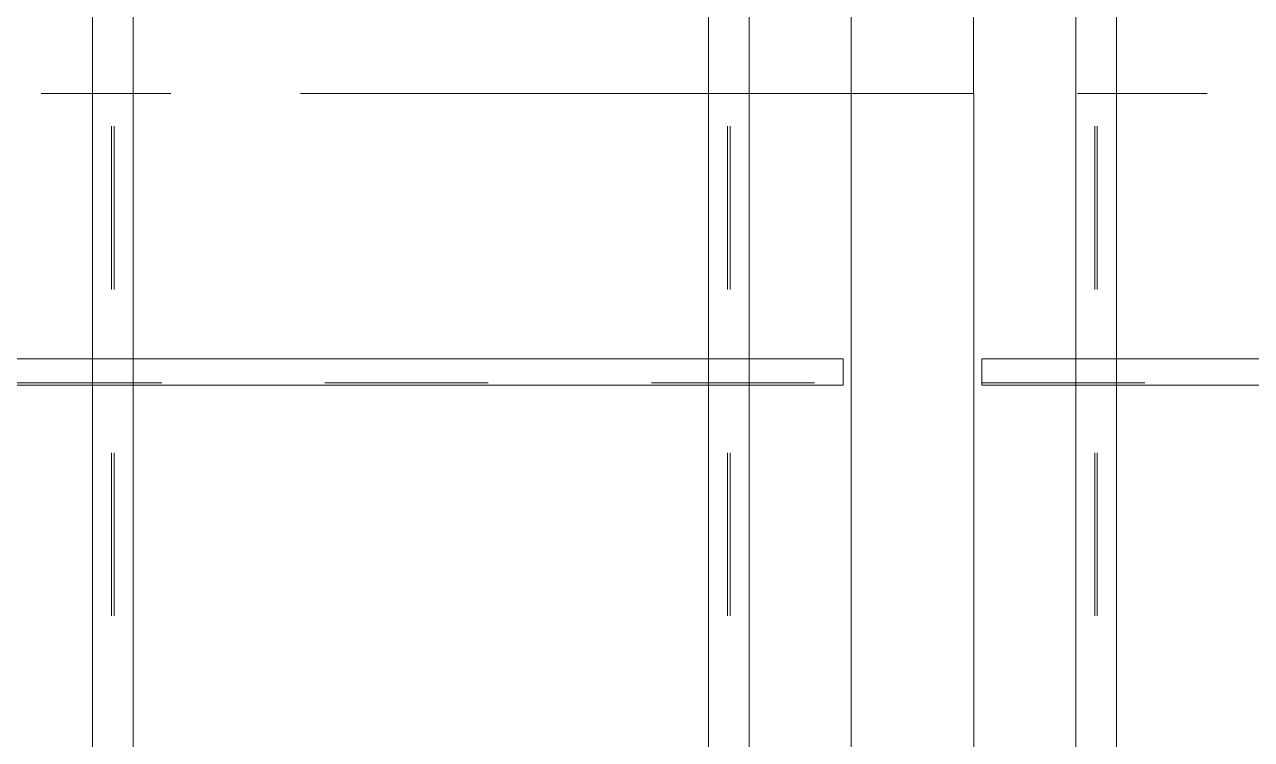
# Model space of a CAD drawing. Header units: millimetres. Extents: x 652937 to 1670132, y 1473552 to 2851037.
# Drawn here: x 663471.442 to 663474.45, y 1524465.199 to 1524466.95 of the extents above; entities that cross this region are included whole.
import ezdxf

# ---------------------------------------------------------------- set-up
doc = ezdxf.new("R2010")
doc.units = ezdxf.units.MM
doc.linetypes.add('XKITLINE00', pattern=[0])
doc.linetypes.add('XKITLINE02', pattern=[4, 2, -2])
doc.layers.add('Part', color=2, linetype='Continuous', lineweight=0)
doc.layers.add('S-GRID', color=1, linetype='Continuous', lineweight=9)

# ---------------------------------------------------------------- blocks, each defined once
blk = doc.blocks.new('*A773429')
at = {"layer": 'S-GRID', "linetype": 'XKITLINE00', "lineweight": 0}
for p, q in [((453.379674, 158.986798), (454.967174, 158.986798)), ((456.554674, 158.986798), (464.492174, 158.986798)), ((466.079674, 158.986798), (467.667174, 158.986798))]:
    blk.add_line(p, q, dxfattribs=at)
blk = doc.blocks.new('*A788444')
at = {"layer": 'Part', "linetype": 'XKITLINE02', "lineweight": 0}
for p, q in [((454.006187, 142.486798), (454.006187, 174.586798)), ((454.006189, 142.486798), (454.006189, 174.586798)), ((454.006215, 174.586798), (454.006215, 142.486798)), ((454.241189, 174.586798), (454.241189, 142.486798)), ((454.241215, 174.586798), (454.241215, 142.486798)), ((454.271189, 174.586798), (454.271189, 142.486798)), ((454.271215, 174.586798), (454.271215, 142.486798)), ((454.506187, 174.586798), (454.506187, 142.486798)), ((454.506189, 174.586798), (454.506189, 142.486798)), ((454.506215, 174.586798), (454.506215, 142.486798)), ((454.006217, 155.736798), (454.006217, 155.411798)), ((454.506217, 155.736798), (454.506217, 155.411798))]:
    blk.add_line(p, q, dxfattribs=at)
at = {"layer": 'Part', "linetype": 'XKITLINE00', "lineweight": 0}
for p, q in [((454.006217, 162.911798), (454.006217, 155.736798)), ((454.506217, 162.911798), (454.506217, 155.736798)), ((454.006217, 155.411798), (454.006217, 149.786797)), ((454.506217, 155.411798), (454.506217, 149.786797))]:
    blk.add_line(p, q, dxfattribs=at)
blk = doc.blocks.new('*A789445')
at = {"layer": 'Part', "linetype": 'XKITLINE02', "lineweight": 0}
for p, q in [((461.556261, 142.486798), (461.556261, 174.586798)), ((461.556264, 142.486798), (461.556264, 174.586798)), ((461.556289, 174.586798), (461.556289, 142.486798)), ((461.791264, 174.586798), (461.791264, 142.486798)), ((461.791289, 174.586798), (461.791289, 142.486798)), ((461.821264, 174.586798), (461.821264, 142.486798)), ((461.821289, 174.586798), (461.821289, 142.486798)), ((462.056261, 174.586798), (462.056261, 142.486798)), ((462.056264, 174.586798), (462.056264, 142.486798)), ((462.056289, 174.586798), (462.056289, 142.486798)), ((461.556292, 155.736798), (461.556292, 155.411798)), ((462.056292, 155.736798), (462.056292, 155.411798))]:
    blk.add_line(p, q, dxfattribs=at)
at = {"layer": 'Part', "linetype": 'XKITLINE00', "lineweight": 0}
for p, q in [((461.556292, 162.911798), (461.556292, 155.736798)), ((462.056292, 162.911798), (462.056292, 155.736798)), ((461.556292, 155.411798), (461.556292, 149.786797)), ((462.056292, 155.411798), (462.056292, 149.786797))]:
    blk.add_line(p, q, dxfattribs=at)
blk = doc.blocks.new('*A792448')
at = {"layer": 'Part', "linetype": 'XKITLINE02', "lineweight": 0}
for p, q in [((466.056557, 142.486798), (466.056557, 174.586798)), ((466.056559, 142.486798), (466.056559, 174.586798)), ((466.056585, 174.586798), (466.056585, 142.486798)), ((466.291559, 174.586798), (466.291559, 142.486798)), ((466.291585, 174.586798), (466.291585, 142.486798)), ((466.321559, 174.586798), (466.321559, 142.486798)), ((466.321585, 174.586798), (466.321585, 142.486798)), ((466.556557, 174.586798), (466.556557, 142.486798)), ((466.556559, 174.586798), (466.556559, 142.486798)), ((466.556585, 174.586798), (466.556585, 142.486798)), ((466.056587, 155.736798), (466.056587, 155.411798)), ((466.556587, 155.736798), (466.556587, 155.411798))]:
    blk.add_line(p, q, dxfattribs=at)
at = {"layer": 'Part', "linetype": 'XKITLINE00', "lineweight": 0}
for p, q in [((466.056587, 162.911798), (466.056587, 155.736798)), ((466.556587, 162.911798), (466.556587, 155.736798)), ((466.056587, 155.411798), (466.056587, 149.786797)), ((466.556587, 155.411798), (466.556587, 149.786797))]:
    blk.add_line(p, q, dxfattribs=at)
blk = doc.blocks.new('*A798454')
at = {"layer": 'Part', "linetype": 'XKITLINE00', "lineweight": 0}
for p, q in [((463.206188, 155.736798), (452.856188, 155.736798)), ((452.856188, 155.736798), (452.856188, 155.411798)), ((463.206188, 155.736798), (463.206188, 155.411798)), ((463.206188, 155.411798), (452.856188, 155.411798))]:
    blk.add_line(p, q, dxfattribs=at)
at = {"layer": 'Part', "linetype": 'XKITLINE02', "lineweight": 0}
blk.add_line((452.856188, 155.441798), (463.206188, 155.441798), dxfattribs=at)
blk = doc.blocks.new('*A799455')
at = {"layer": 'Part', "linetype": 'XKITLINE00', "lineweight": 0}
for p, q in [((475.001557, 155.736798), (464.906188, 155.736798)), ((464.906188, 155.736798), (464.906188, 155.411798)), ((475.001557, 155.736798), (475.001557, 155.411798)), ((475.001557, 155.411798), (464.906188, 155.411798))]:
    blk.add_line(p, q, dxfattribs=at)
at = {"layer": 'Part', "linetype": 'XKITLINE02', "lineweight": 0}
blk.add_line((464.906188, 155.441798), (475.001557, 155.441798), dxfattribs=at)
blk = doc.blocks.new('*A803459')
at = {"layer": 'Part', "linetype": 'XKITLINE00', "lineweight": 0}
for p, q in [((463.306467, 158.986798), (463.306467, 149.786797)), ((463.306558, 158.986798), (464.806558, 158.986798)), ((463.306558, 158.986798), (463.306558, 149.786797)), ((464.806558, 158.986798), (464.806558, 149.786797))]:
    blk.add_line(p, q, dxfattribs=at)
at = {"layer": 'Part', "linetype": 'XKITLINE02', "lineweight": 0}
for p, q in [((463.306467, 158.986798), (463.306558, 158.986798)), ((463.306558, 158.986798), (463.306467, 158.986798)), ((464.806467, 158.986798), (464.806467, 142.486798)), ((463.306467, 149.786797), (463.306467, 142.486798)), ((463.306558, 149.786797), (463.306558, 142.486798)), ((464.806558, 149.786797), (464.806558, 142.486798)), ((464.806558, 142.486798), (463.306467, 142.486798))]:
    blk.add_line(p, q, dxfattribs=at)
blk = doc.blocks.new('*A805461')
at = {"layer": 'Part', "linetype": 'XKITLINE00', "lineweight": 0}
for p, q in [((463.306188, 158.986798), (463.306188, 177.586798)), ((464.806188, 177.586798), (464.806188, 158.986798)), ((463.306097, 174.586798), (463.306097, 158.986798)), ((464.806188, 158.986798), (463.306188, 158.986798))]:
    blk.add_line(p, q, dxfattribs=at)
at = {"layer": 'Part', "linetype": 'XKITLINE02', "lineweight": 0}
for p, q in [((464.806097, 158.986798), (464.806097, 177.586798)), ((463.306097, 158.986798), (463.306467, 158.986798)), ((463.306188, 158.986798), (463.306097, 158.986798))]:
    blk.add_line(p, q, dxfattribs=at)
blk = doc.blocks.new('a2')
at = {"lineweight": 0, "xscale": 0.2, "yscale": 0.2, "zscale": 0.2}
for name in ['*A805461', '*A788444', '*A789445', '*A792448', '*A773429', '*A803459', '*A798454', '*A799455']:
    blk.add_blockref(name, (174008.504, -117199.2429), dxfattribs=at)

msp = doc.modelspace()

# ---------------------------------------------------------------- block references
msp.add_blockref('a2', (489372.3036, 1641634.2272))

doc.saveas('drawing.dxf')
